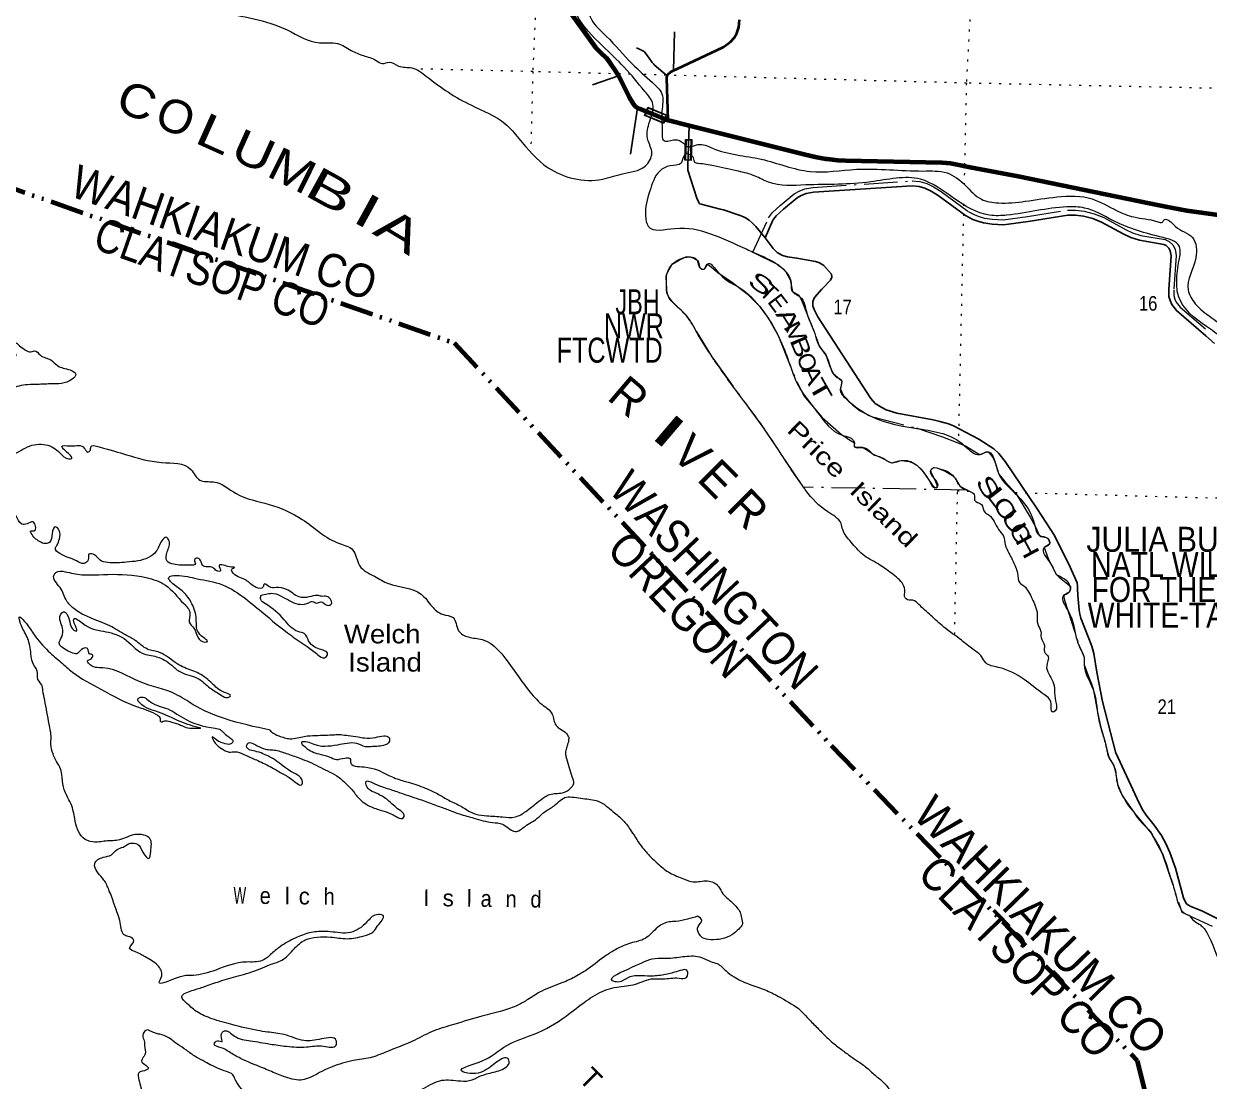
# Model space of a CAD drawing. Header units: feet. Extents: x -762378 to -505285, y -497909 to -353855.
# Drawn here: x -630046 to -615834, y -453481 to -440805 of the extents above; entities that cross this region are included whole.
import ezdxf
from ezdxf.enums import TextEntityAlignment as Align

# ---------------------------------------------------------------- set-up
doc = ezdxf.new("R2010")
doc.units = ezdxf.units.FT
doc.header["$LTSCALE"] = 80
for name, pattern in [('DASH_DOUBLE_DOT', [9.2, 5, -1.2, 0.3, -1.2, 0.3, -1.2]), ('DOT_DASHED', [7.7, 5, -1.2, 0.3, -1.2]), ('DOTTED', [1.5, 0.3, -1.2])]:
    doc.linetypes.add(name, pattern=pattern)
for name, color, linetype, lineweight in [('10', 7, 'DASH_DOUBLE_DOT', 70), ('23', 7, 'Continuous', 70), ('26', 7, 'Continuous', 40), ('29', 7, 'Continuous', 25), ('31', 7, 'Continuous', 13), ('39', 7, 'Continuous', 13), ('44', 7, 'DOT_DASHED', 13), ('59', 7, 'Continuous', 13), ('7', 7, 'DOTTED', 13)]:
    doc.layers.add(name, color=color, linetype=linetype, lineweight=lineweight)
for name, color, linetype in [('12', 7, 'Continuous'), ('41', 7, 'Continuous'), ('42', 7, 'Continuous')]:
    doc.layers.add(name, color=color, linetype=linetype)

msp = doc.modelspace()

# ---------------------------------------------------------------- linework, layer by layer
at = {"layer": '10'}
for points in [[(-633884.11, -441476.94), (-624886.26, -444631.54), (-620364.91, -449455.2)], [(-620364.91, -449455.2), (-616698.86, -453231.06), (-614718.69, -461049.05), (-616631.15, -471055.32), (-616332.84, -475145.36), (-606984.19, -486269.05), (-603363.01, -486919.89)]]:
    msp.add_lwpolyline(points, dxfattribs=at)
at = {"layer": '23'}
msp.add_line((-622321.05, -441962.27), (-622068.18, -442025.62), dxfattribs=at)
for points in [[(-624606.02, -437478.18), (-623532.5, -439800.21), (-623519.4, -439831.23), (-623513.38, -439858.37), (-623508.86, -439885.51), (-623509.32, -439911.47), (-623517.68, -439999.8), (-623598.19, -440384.11), (-623606.8, -440434.35), (-623607.55, -440466.77), (-623604.81, -440482.54), (-623601.52, -440498.43), (-623585.71, -440539.89), (-623553.39, -440590.5), (-623190.71, -441088.68), (-623151.72, -441130.96), (-623126.13, -441154.71), (-623063.59, -441216.12), (-623022.91, -441264.37), (-622947.08, -441376.58), (-622917.9, -441429.7)], [(-622917.9, -441429.7), (-622874.21, -441509.23), (-622786.39, -441684.51), (-622744.12, -441757.45), (-622726.95, -441781.47), (-622719.64, -441790.61), (-622712.07, -441797.4), (-622698.91, -441807.2), (-622687.71, -441812.9)], [(-622687.71, -441812.9), (-622673.4, -441820.19), (-622349.35, -441955.18), (-622321.05, -441962.27)], [(-622068.18, -442025.62), (-620678.12, -442373.87), (-620558.41, -442400.52), (-620431.83, -442423.13), (-620415.26, -442424.64)], [(-620415.26, -442424.64), (-620287.17, -442439.72), (-620195.65, -442446.48), (-619040.52, -442467.73), (-618937.02, -442475.91), (-618876.74, -442487.97), (-618701.94, -442524.16), (-618123.31, -442632.72), (-616553.08, -442955.42), (-616353.18, -442996.72), (-616103.17, -443043.3), (-615346.15, -443149.89)]]:
    msp.add_lwpolyline(points, dxfattribs=at)
at = {"layer": '26'}
for points in [[(-622256.61, -441365.77), (-622214.63, -441344.85), (-621661.07, -441085.23), (-621606.87, -441047.95), (-621569.77, -441017.79), (-621530.35, -440973.71), (-621495.58, -440920.35), (-621474.71, -440846.11), (-621465.56, -440760.18)], [(-622321.05, -441962.27), (-622338.23, -441458.43), (-622337.54, -441444.56), (-622334.14, -441433.33), (-622333.18, -441431.06)], [(-622333.18, -441431.06), (-622330.49, -441424.71), (-622326.84, -441418.45), (-622321.58, -441411.61), (-622313.46, -441403.49), (-622297.61, -441389.98), (-622286.8, -441382.61), (-622257.82, -441366.37), (-622256.61, -441365.77)]]:
    msp.add_lwpolyline(points, dxfattribs=at)
at = {"layer": '29'}
for p, q in [((-622256.61, -441365.77), (-622243.11, -440901.43)), ((-622917.9, -441429.7), (-623226.66, -441536.51)), ((-622687.71, -441812.9), (-622770.31, -442369.09))]:
    msp.add_line(p, q, dxfattribs=at)
for points in [[(-622700.46, -441095.08), (-622647.56, -441117.63), (-622617.02, -441134.08), (-622606.06, -441141.91), (-622595.55, -441156.1), (-622556.7, -441207.39), (-622512.1, -441268.89), (-622493.33, -441291.8), (-622486.81, -441298.33), (-622333.18, -441431.06)], [(-622068.18, -442025.62), (-622086.34, -442511.1), (-622086.34, -442528.91), (-622083.38, -442559.58), (-621978.27, -442896.28), (-621954.92, -442948.03), (-621943.44, -442962.65), (-621925.96, -442970.05)], [(-621156.94, -443373.24), (-621064.84, -443160.3), (-621026.54, -443106.92), (-620938.97, -443028.9), (-620774.8, -442893.39), (-620725.54, -442864.65), (-620665.34, -442841.38), (-620577.78, -442826.32), (-619395.69, -442749.67), (-619313.6, -442756.52), (-619242.46, -442777.05), (-619168.58, -442811.27), (-619083.75, -442864.65), (-618755.39, -443105.55), (-618667.83, -443152.09), (-618610.37, -443172.62), (-618541.96, -443193.15), (-618437.98, -443209.58), (-618301.17, -443215.05), (-618005.64, -443176.73), (-617529.52, -443100.08), (-617439.23, -443098.71), (-617343.46, -443111.03), (-617231.27, -443139.77), (-617124.55, -443182.2), (-616867.34, -443324.55), (-616774.3, -443368.36), (-616670.32, -443401.2), (-616380.27, -443450.48), (-616350.17, -443464.17), (-616320.07, -443494.28), (-616300.92, -443527.14), (-616292.71, -443587.36), (-616320.07, -443992.51), (-616317.34, -444073.28), (-616303.66, -444123.91), (-616284.5, -444171.83), (-616227.04, -444244.37), (-615873.78, -444545.25)], [(-621925.96, -442970.05), (-621695.57, -443026.87), (-621658.63, -443037.13), (-621457.51, -443103.52), (-621416.46, -443119.26), (-621393.2, -443131.57), (-621348.05, -443161.01), (-621313.85, -443190.43), (-621268.7, -443237.66), (-621156.94, -443373.24)], [(-621156.94, -443373.24), (-621063.5, -443501.1), (-621014.24, -443546.26), (-620948.57, -443583.22), (-620891.1, -443601.01), (-620778.92, -443616.08), (-620554.54, -443654.4), (-620505.28, -443669.45), (-620456.03, -443703.68), (-620363, -443807.7), (-620357.51, -443841.91), (-620373.94, -443878.88), (-620477.92, -443988.38), (-620565.49, -444086.94), (-620584.63, -444134.83), (-620587.37, -444173.16), (-620584.63, -444189.58), (-620570.95, -444230.65), (-620527.18, -444316.89), (-619892.35, -445296.94), (-619840.34, -445355.79), (-619761, -445406.44), (-619709, -445432.44), (-619580.41, -445472.14), (-619142.59, -445554.27), (-619063.22, -445574.79), (-618959.24, -445599.43), (-618899.04, -445626.81), (-618598.05, -445785.59), (-618417.62, -445900.6), (-618357.25, -445955.31), (-618280.8, -446053.9), (-617899.08, -446618.7)], [(-615873.78, -444545.25), (-615772.8, -444639.95)], [(-617899.08, -446618.7), (-617689.58, -446940.85), (-617500.78, -447317.26), (-617432.37, -447470.57), (-617418.68, -447506.16), (-617413.21, -447545.85), (-617413.21, -447573.23), (-617410.48, -447658.09), (-617394.06, -447833.29), (-617385.85, -447883.94), (-617372.17, -447931.84), (-617240.82, -448265.83), (-617216.21, -448353.44), (-617180.62, -448577.91), (-617114.95, -448928.32), (-616956.11, -449546.73)], [(-616956.01, -449545.49), (-616672.53, -450148.12), (-616631.57, -450231.17), (-616590.6, -450290.5), (-616495.72, -450411.3), (-616405.16, -450535.34), (-616353.4, -450631.34), (-616305.97, -450738.12), (-616236.97, -450924.73), (-616142.09, -451282.83), (-616120.53, -451332.44), (-616103.82, -451356.01), (-616082.25, -451371.12), (-616053.69, -451384.21), (-615922.15, -451438.15), (-615426.21, -451684.08), (-615283.89, -451766.05), (-615210.59, -451811.34), (-615158.83, -451826.46), (-614882.82, -451860.97), (-614805.21, -451877.14), (-614749.14, -451899.8), (-614697.39, -451937.54), (-614627.04, -452009.81)]]:
    msp.add_lwpolyline(points, dxfattribs=at)
at = {"layer": '31'}
for p, q in [((-622120.17, -442441.83), (-622111.66, -442191.98)), ((-622111.66, -442191.98), (-622036.71, -442194.53))]:
    msp.add_line(p, q, dxfattribs=at)
msp.add_lwpolyline([(-622036.71, -442194.53), (-622045.22, -442444.38), (-622120.17, -442441.83)], dxfattribs=at)
msp.add_lwpolyline([(-622044.97, -442202.25), (-622103.93, -442200.24), (-622111.9, -442434.1), (-622052.94, -442436.11)], close=True, dxfattribs=at)
at = {"layer": '39'}
msp.add_line((-627075.51, -449293.44), (-627092.52, -449272.6), dxfattribs=at)
for points in [[(-633858.69, -440555.49), (-633628.87, -440582.41), (-633531.22, -440462.14), (-633359.32, -440422.23), (-633110.79, -440448.66), (-632620.85, -440390.66), (-632476.6, -440331.94), (-632206.45, -440377.02), (-631760.96, -440327.96), (-631597.95, -440320.02), (-631376.01, -440363.88), (-631218.33, -440329.65), (-630889.14, -440346.05), (-630234.45, -440366.68), (-629931.79, -440322.04), (-629592.24, -440403.1), (-629347.36, -440415.35), (-629246.24, -440391.75), (-629098.56, -440431.72), (-628969.69, -440422.91), (-628744.26, -440410.52), (-628380.45, -440486.16), (-627703.75, -440662.29), (-626887.45, -440880.2), (-626499.61, -441034.93), (-626282.74, -441042.44), (-626122.12, -441124.99), (-625975.03, -441187.08), (-625821.8, -441245.3), (-625744.43, -441283.48), (-625665.56, -441265.36), (-625554.25, -441312.45), (-625392.03, -441334.68), (-625215.88, -441437.75), (-624680.33, -441783.36), (-624274.15, -442004.95), (-624110, -442182.17), (-623759.45, -442531.14), (-623453.38, -442661.65), (-623107.85, -442668.41), (-622866.97, -442604.09), (-622597.23, -442512.33), (-622516.7, -442355.4), (-622562.82, -442199.29), (-622551.64, -442004.38), (-622503.3, -441772.18), (-622599.69, -441616.8), (-622847.28, -441326.79), (-623107.83, -441070.66), (-623417.51, -440696.57), (-623467.23, -440524.27), (-623416.62, -440358.53), (-623343.36, -440020.32), (-623313.13, -439713.21), (-623351.01, -439549.25), (-623462.13, -439343.19), (-623571.09, -439131.15), (-623713.15, -438954.49), (-623742.42, -438845.09), (-623718.65, -438630.38), (-623681.48, -438212.77), (-623655.92, -438006.15), (-623680.8, -437882.77), (-623795.05, -437718.89), (-623868.51, -437608.37), (-623839.75, -437584.95), (-623797.3, -437575.96), (-623655.68, -437768.71), (-623605.95, -437864.55), (-623590.84, -437901.15), (-623522.76, -437910.93), (-623342.24, -437849.1), (-622936.02, -437764.83), (-622416.69, -437659.28), (-622414.68, -437659.33), (-622095.67, -437528.58), (-621928.15, -437375.26), (-621865.35, -437310.25), (-621763.48, -437279.43), (-621463.9, -437047.57), (-621099.46, -436795.22), (-620868.49, -436497.23), (-620610.46, -435936.31), (-620439.21, -435497.5), (-620279.86, -435367.18), (-619978.23, -435209.82), (-619582.32, -435135.35), (-619384.89, -435041.76), (-619261.36, -435006.66), (-619269.61, -435090.97), (-619455.64, -435208.99)], [(-619455.64, -435208.99), (-619557.66, -435266.77), (-619677.06, -435221.49), (-620018.84, -435301.36), (-620283.94, -435445.55), (-620403.79, -435569.29), (-620541.54, -435990.38), (-620785.14, -436537.58), (-620937.72, -436759.08), (-621604.21, -437261.34), (-621823.81, -437432.85), (-622151.34, -437657.96), (-622519.83, -437759.29), (-623096.41, -437901.62), (-623467.06, -438008.93), (-623556.72, -438054.95), (-623600.3, -438259.1), (-623650.31, -438630.1), (-623634.79, -438803.55), (-623509.7, -438937.52), (-623436.46, -439056.09), (-623412.64, -439219.69), (-623283.28, -439420.17), (-623195.36, -439667.9), (-623225.59, -439975.01), (-623280.35, -440374.06), (-623284.94, -440623.47), (-623240.13, -440753.39), (-623062.56, -440955.1), (-622751.76, -441286.96), (-622510.45, -441510.41), (-622397.4, -441644.07), (-622394.9, -441853.41), (-622393.3, -442096.94), (-622366.14, -442210.31), (-622307.84, -442209.78), (-622239.13, -442195.42), (-622135.74, -442238.29), (-622092.57, -442277.62), (-621965.34, -442254.69), (-621789.59, -442297.38), (-621204.17, -442428.94), (-620617.16, -442576.65), (-620063.74, -442550.44), (-619266.34, -442570.67), (-618977.53, -442594.09), (-618760.31, -442740.46), (-618565.77, -442908.39), (-618361.95, -442953.81), (-618039.84, -442933.81), (-617660.58, -442881.05), (-617237.15, -442905.87), (-616947.35, -443044.02), (-616738.37, -443121.77), (-616450.46, -443179.38), (-616396.34, -443184.78), (-616371.38, -443153.21), (-616317.36, -443162.63), (-616236.93, -443237.11), (-616035.4, -443369), (-615995.53, -443609.47), (-616088.14, -443995.49), (-616002.06, -444160.67), (-615811.43, -444324.47), (-615542.93, -444555.81), (-615419.63, -444861.63), (-615329.79, -445340.82), (-615125.69, -445603.57), (-614758.41, -445775.88), (-614557.21, -445919.83), (-614435.51, -446106.03), (-614345.83, -446287.4), (-614266.5, -446327.64), (-614186.05, -446325.66), (-614054.49, -446290.77), (-613761.34, -446302.23), (-613532.02, -446446.89), (-613402.73, -446498.46), (-613302.94, -446525.14), (-613263.78, -446564.37), (-613306.81, -446595.48), (-613391.49, -446605.4), (-613442.77, -446644.35), (-613377.39, -446680.21), (-613273.57, -446630.53), (-613113.66, -446511.84), (-612980.3, -446485.03), (-612731.05, -446332.39), (-612571.68, -446233.8), (-612496.67, -446209.55), (-612468.92, -446224.34)], [(-612468.92, -446224.34), (-612520.57, -446277.36), (-612687.98, -446375.74), (-612780.87, -446467.96), (-612803.72, -446572.02), (-612806.16, -446664.52), (-612841.1, -446693.82), (-612871.02, -446685.01), (-612897.49, -446621.96), (-612945.17, -446600.62), (-613009.71, -446609.05), (-613037.3, -446664.69), (-613032.71, -446719.14), (-613070.28, -446735.34), (-613153.82, -446754.15), (-613518.02, -446664.35), (-613661.3, -446549.36), (-613753.19, -446524.28), (-614238.74, -446527.42), (-614364.04, -446496.08), (-614485.17, -446402.04), (-614701.31, -446022.76), (-614945.65, -445843.05), (-615118.99, -445742.75), (-615392.87, -445522.33), (-615486.44, -445260.38), (-615546.23, -444936.9), (-615622.29, -444651.93), (-615866.63, -444434.61), (-616201.82, -444072.04), (-616224.79, -443892.33), (-616195.55, -443639.48), (-616191.37, -443476.48), (-616425.28, -443359.46), (-616997.5, -443158.86), (-617328.45, -443014.23), (-617540.49, -443000.05), (-618258.89, -443100.35), (-618467.73, -443100.35), (-618905, -442891.74), (-619297.21, -442669.53), (-619892.87, -442701.67), (-620671.68, -442738.26), (-621116.99, -442704.82), (-621277.88, -442632.33), (-621479.31, -442572.88), (-621775.09, -442509.04), (-621959.24, -442480.22), (-621999.14, -442469.15), (-622017.74, -442412.33), (-622047.07, -442381.4), (-622112.98, -442365.64), (-622130.6, -442385.71), (-622166.12, -442474.97), (-622297.63, -442507.86), (-622421.91, -442571.11), (-622540.77, -442809.57), (-622592.88, -443108.07), (-622560.02, -443233.67), (-622241.08, -443257.86), (-621824.63, -443318.73), (-621377.43, -443509.16), (-621296.96, -443545.79)], [(-621306.01, -443541.63), (-621038.06, -443672.72), (-620871.53, -443835.91), (-620847.44, -443912.99), (-620841.69, -443999.66), (-620737.31, -444080.79), (-620659.9, -444269.89), (-620562, -444519.89), (-620523.11, -444645.64), (-620428.2, -444780.85), (-620356.93, -444973.83), (-620296.47, -445043.78), (-620244.99, -445073.26), (-620257.96, -445183.6), (-620186.72, -445302.12), (-619876.85, -445517.25), (-619313.84, -445660.31), (-618770.39, -445859.23), (-618586.3, -445966.53), (-618485.03, -445936.9), (-618403.75, -446055.67), (-618355.46, -446205.81), (-618133.08, -446460.97), (-617925.45, -446818.38), (-617874.3, -446936.39), (-617770.76, -446973.23), (-617748.47, -447042.21), (-617811.96, -447086.88), (-617736.56, -447275.94), (-617667.7, -447408.48)], [(-633946.45, -443714.18), (-633470.76, -443725.57), (-633245.33, -443789.64), (-633169.54, -443811.69), (-633001.19, -443830.05), (-632819.48, -443874.9), (-632423.47, -443872.87), (-632195.29, -443908.85), (-632078.75, -443986.26), (-632155.25, -444066.82), (-632293.17, -444190.09), (-632317.98, -444292.09), (-632275.74, -444291.15), (-632165.32, -444219.5), (-632031.43, -444249.05), (-631927.94, -444287.9), (-631885.17, -444190.38), (-631781.04, -444205.1), (-631659.58, -444248.43), (-631590.56, -444298.47), (-631567.83, -444274.9), (-631596.52, -444219.84), (-631556.19, -444214.83), (-631373.21, -444287.89), (-631129.7, -444352.42), (-631072.63, -444398.14), (-631029.41, -444511.92), (-630979.37, -444672.16), (-630939.68, -444691.28), (-630950.55, -444570.27), (-630966.02, -444471.27), (-630936.68, -444425.73), (-630826.85, -444452.67), (-630627.05, -444497.98), (-630613.58, -444520.46), (-630616.92, -444570.68), (-630562.58, -444568.03), (-630493.76, -444549.66), (-630439.01, -444607.39), (-630443.87, -444639.46), (-630314.7, -444695.06), (-630166.45, -444789.37), (-630142.24, -444785.96), (-630208.67, -444713.85), (-630283.08, -444639.52), (-630264.1, -444605.79), (-630075.15, -444681.01), (-629945.92, -444734.6), (-629919.6, -444727.22), (-629846.55, -444777.36), (-629721.45, -444834.87), (-629640.85, -444903.32), (-629489.48, -444955.45), (-629422.52, -445007.46), (-629466.29, -445066.72), (-629725.03, -445122.53), (-629908.13, -445129.96), (-630024.84, -445135.05), (-630224.97, -445178.27), (-630796.94, -445222.11), (-631047.69, -445203.68), (-631260.49, -445194.26), (-631460.92, -445173.07), (-631550.31, -445209.04), (-631720.93, -445200.69), (-632261.86, -445134.64), (-632720.65, -445078.74), (-632809.82, -445030.19), (-632813.98, -444959.66), (-632761.85, -444888.54), (-632774.05, -444817.8), (-632832.04, -444806.27), (-632867.94, -444871.76), (-632918.48, -444959.02), (-633003.43, -444979), (-633150.36, -444910.88), (-633356.82, -444889.54), (-633479.23, -444882.41), (-633498.52, -444851.74), (-633534.4, -444764.3), (-633604.27, -444746.43), (-633716.9, -444673.14), (-633750.03, -444634.07), (-633726.29, -444572.29), (-633753.24, -444527.34), (-633793.57, -444532.35), (-633832.64, -444565.57), (-633878.47, -444550.32), (-633925.18, -444492.79), (-633964.42, -444420.42)], [(-621793.4, -444798.54), (-621957.43, -444540.83), (-622084.41, -444326.32), (-622221.5, -444190.03), (-622326.51, -444056.57), (-622339.28, -443931.49), (-622333.82, -443800.83), (-622270.43, -443683.71)], [(-622270.43, -443683.71), (-622117.61, -443605.09), (-621973.84, -443640.93), (-621930.25, -443740.64), (-621890.18, -443745.68), (-621850.42, -443686.32), (-621706.72, -443800.64), (-621460.01, -443971.9), (-621197.46, -444228.09), (-620989.41, -444569.41), (-620872.48, -444860.14), (-620759.41, -445144.72), (-620513.14, -445485.01), (-620236.37, -445735.51), (-620091.92, -445821.68), (-620087.33, -445876.13), (-619985, -445882.75), (-619846.74, -445974.8), (-619788.97, -445994.37), (-619701.71, -446038.84), (-619664.13, -446061.93), (-619526.91, -446041.27), (-619351.27, -446087.98), (-619261.27, -446180.81), (-619183.96, -446297.48), (-619123.5, -446367.43), (-619095.11, -446358.08), (-619130.51, -446252.55), (-619174.58, -446170.94), (-619157.56, -446135.15), (-619079.17, -446135.13), (-618894.87, -446234.38), (-618811.69, -446357.23), (-618716.03, -446403.99)], [(-620698.53, -446360), (-620886.77, -446085.25), (-621211.56, -445598.09), (-621487.21, -445228.88), (-621793.4, -444798.54)], [(-627203.28, -447657.58), (-627051.89, -447633.25), (-626930.54, -447680.59), (-626731.76, -447764.11), (-626628.73, -447744.59), (-626588.14, -447729.53), (-626532.38, -447749.05), (-626483.74, -447734.19), (-626398.44, -447776.6), (-626355.73, -447757.56), (-626370.36, -447702.85), (-626411.69, -447669.61), (-626477.97, -447667.93), (-626525.91, -447656.65), (-626626.93, -447676.22), (-626745.48, -447675.23), (-626895.85, -447584.88), (-627021.91, -447563.58), (-627106.01, -447551.38), (-627165.52, -447521.7), (-627176.46, -447555.63), (-627261.04, -447561.53), (-627379.37, -447476.03), (-627533.91, -447391.62), (-627550.71, -447342.9), (-627517.99, -447321.59), (-627578.14, -447316.04), (-627651.93, -447294.05), (-627704.26, -447296.74), (-627685.87, -447361.6), (-627734.13, -447362.39), (-627775.35, -447325.12), (-627903.26, -447297.73), (-627918.27, -447257.11), (-627963.3, -447211.69), (-627997.98, -447230.94), (-627987.09, -447275.48), (-628061.99, -447295.72), (-628248.58, -447282.94), (-628328.02, -447246.71), (-628327.1, -447136.06), (-628305.36, -446997.77), (-628336.54, -446960.75), (-628389.88, -447001.66), (-628457.55, -447128.73), (-628549.96, -447202.85), (-628812.72, -447258.56), (-629039.95, -447262.86), (-629131.66, -447234.37), (-629196.34, -447172.37), (-629264.48, -447164.6), (-629272.15, -447226.79), (-629323.64, -447273.77), (-629415.24, -447241.27), (-629613.97, -447155.73), (-629666.5, -447090.01), (-629649.63, -447060.25), (-629619.33, -446978.52), (-629620.69, -446877.87), (-629667.78, -446834.42), (-629706.17, -446917.96), (-629734.94, -447017.84), (-629783.67, -447036.73), (-629857.35, -447010.71), (-629957.18, -446909.58), (-629964.63, -446887.26), (-629920.34, -446884.35), (-629904.79, -446828.4), (-629937.61, -446777.27), (-630006.54, -446799.66), (-630068.91, -446802.11), (-630140.51, -446697.66), (-630232.47, -446602.77), (-630305.82, -446488.22), (-630315.64, -446403.45), (-630360.77, -446362.06), (-630425.73, -446310.11), (-630473.13, -446278.72), (-630474.57, -446333.02), (-630466.65, -446413.71), (-630506.98, -446418.72), (-630550.68, -446323.04), (-630494.83, -446111.15), (-630394.7, -445972.83), (-630217.79, -445971.29), (-630002.28, -445878.15), (-629780.48, -445851.58), (-629610.25, -445950.48), (-629505.6, -446021.55), (-629469.23, -446014.42), (-629496.13, -445967.46)], [(-629496.13, -445967.46), (-629559.02, -445913.54), (-629590.15, -445874.52), (-629487.39, -445865.05), (-629321.27, -445891.4), (-629278.3, -445938.77), (-629247.59, -445917.42), (-629242.45, -445875.29), (-629141.97, -445875.83), (-628814.85, -445970.65), (-628393.23, -446063.85), (-628041.74, -446149.24), (-627934.56, -446276.72), (-627770.29, -446296.98), (-627500.63, -446436.63), (-627104.11, -446567.43), (-626706.87, -446746.54), (-626260.27, -447035.56), (-626103.45, -447109.97), (-626020.02, -447299.22), (-625842.54, -447428.49), (-625673.99, -447515.27), (-625283.4, -447641.89), (-625152.6, -447788.08), (-625024.49, -447883.89), (-624898.9, -447923.3), (-624832.7, -448079.92), (-624716.11, -448155.32), (-624550.09, -448185.69), (-624202.86, -448508.42), (-623995.28, -448791.38), (-623834.99, -448962.46), (-623711.48, -449080.29), (-623664.83, -449216.3), (-623541.46, -449310.4), (-623506.01, -449369.84)], [(-618716.03, -446403.99), (-618708.52, -446408.14), (-618651.29, -446447.82), (-618647.07, -446516.35), (-618565.99, -446566.7), (-618522.35, -446664.39), (-618472.93, -446695.83), (-618414.64, -446771.76), (-618358.89, -446867.76), (-618300.7, -446947.71), (-618281.22, -447046.81), (-618235.72, -447150.59), (-618195.56, -447228.07), (-618157.68, -447315.56), (-618133.53, -447390.63), (-618106.43, -447506.01), (-618055.17, -447543.54), (-618000.79, -447615.34), (-617920.73, -447780.37), (-617895.38, -447885.65), (-617890.43, -448002.49), (-617852.54, -448089.98), (-617850.44, -448162.47), (-617810.7, -448256.05), (-617808.7, -448332.56), (-617766, -448389.99), (-617782.99, -448500.23), (-617709.54, -448687.23), (-617677.49, -448919.45), (-617682.75, -449042.07), (-617711.24, -449055.43), (-617730.73, -448956.33), (-617828.02, -448835.14), (-618052.64, -448664.44), (-618366.38, -448519.64), (-618513.63, -448463.59), (-618563.94, -448389.87), (-618664.19, -448304.82), (-618805.99, -448194.58), (-619014.86, -448036.34), (-619171.98, -447897.54), (-619315.21, -447765.12), (-619388.25, -447714.97), (-619432.44, -447713.85), (-619487.56, -447670.19), (-619481.95, -447609.97), (-619503.93, -447528.92), (-619643.03, -447392.58), (-619804.86, -447279.81), (-619988.78, -447166.48), (-620127.56, -447018.08), (-620228.13, -446868.63), (-620248.26, -446793.67), (-620407.44, -446656.82), (-620669.95, -446398.63), (-620698.53, -446360)], [(-627092.52, -449272.6), (-627638.25, -449133.61), (-628013.72, -448967.13), (-628225.45, -448841.02), (-628651.67, -448693.38), (-629099.45, -448525.06), (-629263.03, -448478.65), (-629280.15, -448442), (-629233.16, -448413), (-629221.95, -448369.02), (-629257.83, -448358.05), (-629280.29, -448295.1), (-629334.52, -448293.72), (-629398.33, -448350.46), (-629532, -448312.86), (-629622.21, -448228.07), (-629590.06, -448152.42), (-629581.33, -448050.01), (-629605.25, -447890.43), (-629568.08, -447853.14), (-629524.8, -447888.45), (-629487.55, -448000.07), (-629445.28, -448073.59), (-629411.34, -448082.5), (-629416.36, -448044.13), (-629446.58, -447970.93), (-629445.79, -447940.76), (-629346.53, -447987.55), (-629091.88, -448086.58), (-628840.98, -448175.44), (-628624.5, -448349.97), (-628452.77, -448392.56), (-628272.54, -448493.72), (-628168.16, -448574.84), (-627965.1, -448648.41), (-627811.46, -448767.01), (-627675.1, -448854.98), (-627601.42, -448881), (-627566.74, -448861.76), (-627637.99, -448819.7), (-627785.92, -448713.33), (-627947.54, -448592.51), (-628029.04, -448558.25), (-628205.78, -448477.3), (-628417.24, -448341.14), (-628562.91, -448301.22), (-628708.89, -448196.9), (-628827.7, -448129.5), (-629015.8, -448022.1), (-629444.5, -447816.03), (-629532.39, -447719.23), (-629610.7, -447564.31), (-629683.04, -447411.55), (-629660.2, -447383.96), (-629549.35, -447372.69), (-629451.47, -447395.29), (-629039.71, -447405.74), (-628576.42, -447443.65), (-628347.67, -447533.97), (-628128.4, -447754.84), (-628053.04, -447869.44), (-628061.99, -447979.89), (-628005.55, -448049.74), (-627960.16, -448157.54), (-627873.27, -448216.09), (-627849.06, -448212.68), (-627917.5, -448140.51), (-627976.26, -448006.21), (-627979.89, -447915.57), (-628041.45, -447734.92), (-628148.46, -447601.4), (-628274.51, -447503.63), (-628309.44, -447456.46), (-628117.67, -447425.1), (-627999.75, -447450.23), (-627702.02, -447516.14), (-627416.77, -447674.3), (-627192.42, -447855.05), (-626838.16, -448139.72), (-626648.69, -448271.3), (-626518.62, -448369.18), (-626441.19, -448405.35), (-626403.92, -448364.04), (-626520.62, -448292.66), (-626630.76, -448201.33), (-626682.76, -448115.49), (-626756.49, -448091.49), (-626923.55, -447948.4), (-627149.64, -447757.54), (-627204.55, -447705.84), (-627203.28, -447657.58)], [(-617667.7, -447408.48), (-617508.36, -447539.3), (-617510.32, -447613.7), (-617584.12, -447668.17), (-617526.37, -447840.68), (-617428.37, -448163.12), (-617373.95, -448309.38), (-617337.7, -448382.74), (-617334.33, -448483.44), (-617225.76, -448786.03), (-617165.86, -449105.48), (-617122.44, -449287.69), (-617078.17, -449437.72), (-617056, -449541.02)], [(-629742.55, -449199.42), (-629795.05, -448911.88), (-629816.18, -448798.66), (-629834.3, -448723.74), (-629882.38, -448642.03), (-629879.1, -448593.82), (-629932.31, -448477.77), (-629967.43, -448285.71), (-630025.28, -448117.23), (-630097.25, -447950.4), (-630100.42, -447918.12), (-630037.42, -447968.01), (-629917.19, -448134.06), (-629751.41, -448325.4), (-629600.15, -448458.03), (-629462.58, -448576.21), (-629122.27, -448780.04), (-628681.73, -448994.45), (-628441.14, -449093.12), (-628410.01, -449132.14), (-628407.01, -449170.45), (-628360.54, -449161.57), (-628296.38, -449167.22), (-628188.76, -449202.15), (-628097.27, -449238.68), (-627929, -449247.37)], [(-627923.82, -449249.02), (-628169.84, -449170.43), (-628432.1, -449055.12), (-628656.3, -448944.79), (-628677.28, -448902), (-628646.51, -448878.64), (-628525.37, -448934.03), (-628320.56, -449017.7), (-628100.86, -449146.02), (-627699.83, -449259.28)], [(-628960.5, -451359.49), (-629024.56, -451186.82), (-629084.49, -451068.44), (-629163.32, -450975.49), (-629195.76, -450872.09), (-629093.02, -450795.35), (-628995.96, -450766.56), (-628925.7, -450702.76), (-628854.62, -450673.09), (-628766.99, -450627.93), (-628681.31, -450638.87), (-628616.61, -450735.35), (-628545.22, -450811.99), (-628524.31, -450728.46), (-628532.87, -450571.71), (-628709.33, -450523.58), (-628897.67, -450587.38), (-629062.29, -450601.83), (-629218.77, -450612.55), (-629335.11, -450562.46), (-629435.2, -450332.39), (-629477.27, -450160.46), (-629512.89, -450091.05), (-629570.06, -449950.7), (-629591.04, -449805.57), (-629613.89, -449714.53), (-629666.81, -449624.47), (-629694.5, -449557.33), (-629720.45, -449440.11), (-629717.74, -449361.97), (-629725.02, -449283.5), (-629742.55, -449199.42)], [(-627699.83, -449259.28), (-627671.5, -449281.18), (-627650.21, -449301.96), (-627599.69, -449345.8), (-627556.69, -449375.35), (-627537.74, -449406.08), (-627564.84, -449437.25), (-627652.59, -449428.25), (-627709.87, -449406.24), (-627788.09, -449353.43), (-627750.61, -449426.92), (-627676.81, -449491.61), (-627584.24, -449534.88), (-627512.07, -449531.32), (-627414.95, -449558.69), (-627308.6, -449608.45), (-627239.54, -449636.88), (-627070.33, -449720.86), (-626938.83, -449795.54), (-626835.04, -449861.26), (-626708.98, -449919.7), (-626703.94, -449889.79), (-626767.12, -449807.4), (-626857.48, -449758.19), (-626959, -449684.53), (-627039.01, -449625.65), (-627158.93, -449563.4), (-627249.85, -449530.21), (-627373.7, -449465.82), (-627368.8, -449439.91), (-627194.27, -449485.97), (-627041.04, -449511.25), (-626900.29, -449550.14), (-626738.18, -449607.8), (-626511.42, -449705.79), (-626405.28, -449761.55), (-626293.21, -449819.52), (-626184.4, -449913.49), (-626120.52, -449975.84), (-626041.89, -450074.8), (-625877.87, -450192.71), (-625741.4, -450239.47), (-625616.99, -450287.84), (-625492.02, -450320.17), (-625486.98, -450290.25), (-625544.86, -450228.11), (-625614.88, -450169.56), (-625723.84, -450079.6), (-625829.98, -450023.84), (-625937.14, -449939.96), (-625943.4, -449889.6), (-625836.22, -449915.31), (-625646.47, -449983.95), (-625498.14, -450035.13), (-625246.9, -450119.91), (-625076.93, -450181.85), (-624944.53, -450230.49), (-624822.05, -450276.78), (-624649.66, -450326.78), (-624427.3, -450378.47), (-624307.91, -450398.58), (-624239.41, -450443.04), (-624154.91, -450488.04), (-624036.67, -450425.87), (-623889.19, -450328.59), (-623798.38, -450249.44), (-623687.86, -450178.99), (-623540.11, -450073.69), (-623446.15, -450076.89), (-623342.62, -450092.45), (-623161.54, -450122.68), (-622979.8, -450249.22), (-622861.34, -450353.54), (-622763.7, -450481.23), (-622626.59, -450682.47), (-622512.89, -450808.69), (-622433.43, -450883.61), (-622300.76, -450982.4), (-622135.14, -451054.23), (-622020.31, -451090.23), (-621849.76, -451077.98), (-621716.06, -451146.72), (-621665.07, -451234.71), (-621616.63, -451280.49), (-621496.65, -451398.9), (-621458.55, -451454.36), (-621440.85, -451521.15), (-621431.5, -451597.69), (-621473.57, -451656.44), (-621555.96, -451723.84), (-621675.79, -451773.92), (-621810.21, -451783.38), (-621909.46, -451759.95), (-621951.77, -451710.37), (-621962.78, -451623.74), (-621916.29, -451553.11), (-621968.6, -451503.19)], [(-627075.51, -449293.44), (-626989.08, -449340.51), (-626919.81, -449362.93), (-626856.19, -449375.12), (-626765.75, -449364.16), (-626683.09, -449346.91), (-626544.6, -449335.58), (-626322.15, -449327.1), (-626246.05, -449325.68), (-626156.37, -449336.76), (-626036.78, -449350.86), (-625961.23, -449365.46), (-625830.94, -449359.87), (-625730.23, -449341.23), (-625666.88, -449361.44), (-625662.35, -449403.72), (-625734.26, -449457.44), (-625814.64, -449466.73), (-625884.82, -449470.36), (-625950.85, -449470.12), (-626053.62, -449432.52), (-626169.63, -449430.58), (-626286.41, -449450.68), (-626437.11, -449467.61), (-626508.93, -449461.16), (-626566.35, -449443.16), (-626645.48, -449416.39), (-626717.58, -449417.95), (-626673.48, -449473.61), (-626510.27, -449557.39), (-626385.38, -449591.73), (-626296.39, -449622.84), (-626197.74, -449606.14), (-626128.27, -449622.55), (-626129.31, -449652.6), (-625963.27, -449712.41), (-625686.32, -449806.08), (-625526.49, -449871.69), (-625409.52, -449903.76), (-625209.91, -449976.74), (-625074.06, -450041.54), (-624950.42, -450111.94), (-624802.86, -450185.16), (-624628, -450279.37), (-624494.55, -450297.96), (-624304.92, -450312.43), (-624154.79, -450311.53), (-624026.41, -450245.69), (-623896.79, -450143.79), (-623798.19, -450070.93), (-623741.17, -450042.78), (-623588.34, -450021.9), (-623490.44, -449969.07), (-623452.51, -449914.2), (-623469.65, -449831.38), (-623504.02, -449725.9), (-623534.24, -449616.56), (-623546.57, -449568), (-623538.14, -449498.08), (-623522.26, -449444.46), (-623506.01, -449369.84)], [(-617056, -449541.05), (-617042.88, -449592.78), (-616982.18, -449689.12), (-616955.32, -449780.3), (-616944.53, -449872.93), (-616917.88, -449970.12), (-616867.39, -450072.13), (-616818.19, -450154.04), (-616742.62, -450249.11)], [(-616742.62, -450249.11), (-616691.9, -450325.47), (-616624.02, -450401.18), (-616540.48, -450492.56), (-616493.49, -450568.27), (-616449.1, -450641.37), (-616402.11, -450740.58), (-616365.56, -450831.95), (-616331.62, -450936.38), (-616292.46, -451059.09), (-616261.13, -451153.08), (-616235.02, -451249.67), (-616206.31, -451348.88), (-616174.98, -451419.37), (-616130.59, -451466.37), (-616073.02, -451490.41)], [(-621968.6, -451503.19), (-622089.86, -451537.17), (-622228.91, -451564.54), (-622307.15, -451569.9), (-622443.45, -451633.46), (-622596.25, -451768.66), (-622772.32, -451824.85), (-622947.09, -451901.14), (-623059.54, -451969.53), (-623279.35, -452132.54), (-623414.34, -452216.21), (-623595.46, -452302.31), (-623834.96, -452398.46), (-624002.64, -452501.07), (-624123.09, -452569.18), (-624305.5, -452635.19), (-624553.89, -452698.94), (-624891.62, -452799.77), (-625128.43, -452875.96), (-625358.43, -452986.48), (-625709.75, -453132.98), (-625894.17, -453198.92), (-626095.47, -453232.18), (-626350.27, -453307.75), (-626427.41, -453339.23), (-626724, -453465.53), (-626930.65, -453422.39), (-627011.63, -453391.55), (-627183.26, -453319.52), (-627447.51, -453206.22), (-627584.87, -453127.33), (-627679.22, -453077.99), (-627763.79, -453034.99), (-627722.42, -452996.28), (-627668.65, -453004.13), (-627680.21, -452933.53), (-627640.21, -452876.72), (-627520.29, -452938.97), (-627328.12, -452995.66), (-627093.28, -453033.74), (-626896.07, -453060.51), (-626658.18, -453068.61), (-626451.73, -453059.59), (-626301.17, -453046.66), (-626299.23, -452990.56), (-626474.72, -452972.55), (-626687.53, -452991.39), (-626925.25, -452921.11), (-627124.32, -452890.27), (-627239.78, -452872.3), (-627551.54, -452801.51), (-627789.27, -452731.24), (-627966.54, -452648.98), (-628089.14, -452548.53), (-628150.33, -452466.21), (-628031.74, -452394.03), (-627877.94, -452345.11), (-627699.66, -452282.97), (-627477.26, -452218.33), (-627212.05, -452131.08), (-627100.36, -452084.73), (-626952.35, -452029.6), (-626801.41, -451890.31), (-626671.71, -451786.41), (-626530.46, -451753.11), (-626368.33, -451752.61), (-626168.84, -451771.43), (-625965.48, -451736.23), (-625855.72, -451687.82), (-625803.31, -451619.39), (-625738.96, -451495.22), (-625816.64, -451484.55), (-625931.72, -451570.9), (-626130.22, -451696.53), (-626372.1, -451688.29), (-626470.05, -451684.96), (-626640.94, -451707.22), (-626811.37, -451773.63), (-626989.18, -451879.91), (-627100.53, -451974.41), (-627186.65, -452033.66), (-627377.39, -452051.24), (-627744.97, -452147.04), (-628011.42, -452212.19), (-628135.78, -452219.99), (-628422.35, -452288.47), (-628391.86, -452217.29), (-628443.45, -452089.17), (-628590.11, -451989.9), (-628715.97, -451925.44), (-628776.68, -451887.27), (-628725.51, -451796.74), (-628775.88, -451748.89), (-628835.3, -451730.83), (-628890.05, -451578.52), (-628918.63, -451479.26), (-628960.5, -451359.49)], [(-616073.02, -451490.41), (-616033.82, -451542.71), (-615953.67, -451597.59), (-615907.01, -451637.29), (-615829.29, -451762.29), (-615779.35, -451880.33), (-615729.62, -452004.38), (-615688.36, -452084.01), (-615654.2, -452195.49), (-615619.42, -452288.95), (-615590.21, -452370.17), (-615561.76, -452415.27), (-615505.04, -452453.31), (-615467.41, -452464.62), (-615407.03, -452512.81), (-615396.87, -452623.47), (-615366.06, -452658.62), (-615288.45, -452671.29), (-615251.81, -452768.82), (-615143.46, -452818.64), (-614984.44, -452850.13), (-614881.67, -452887.73), (-614822.4, -452909.8), (-614717.02, -452987.61), (-614617.75, -452952.87), (-614598.91, -452871.28), (-614587.01, -452759.35), (-614649, -452584.74), (-614727.2, -452473.76), (-614798.39, -452391.11), (-614870.8, -452286.34), (-614849.26, -452184.78), (-614872.68, -452109.77), (-614946.23, -452095.23), (-615002.95, -452057.19), (-615039.52, -451957.66), (-614972.58, -451931.86), (-614870.63, -451935.33), (-614812.12, -451979.44), (-614755.48, -452077.65), (-614709.75, -452201.56), (-614652.09, -452327.89), (-614592.78, -452464.3), (-614569.58, -452545.32), (-614513.43, -452657.55), (-614493.34, -452770.56), (-614503.51, -452890.57), (-614497.06, -452993.09), (-614387.83, -453075.03), (-614304.3, -453148.08), (-614163.5, -453243.14), (-613855.18, -453297.76), (-613848.2, -453298.24)], [(-627074.87, -454348.2), (-627090.51, -454337.64), (-627192.3, -454271.99), (-627320.26, -454325.8), (-627464.05, -454316.9), (-627520.34, -454208.67), (-627427.53, -454129.59), (-627287.96, -453971.87), (-627049.08, -453893.75), (-626808.36, -453877.87), (-626474.51, -453831.06), (-626059.23, -453744.91), (-625708.75, -453680.61), (-625280.99, -453580.84), (-625059.13, -453474.06), (-624842.96, -453473.39), (-624704.81, -453472.07), (-624576.93, -453420.26), (-624415.13, -453371.61), (-624254.63, -453302.86), (-624227.18, -453261.67), (-624251.15, -453202.68), (-624313.54, -453212.6), (-624469.43, -453321.62), (-624695.83, -453386.13), (-624796.87, -453356.61), (-624542.4, -453232.89), (-624323.43, -453093.91), (-624016.15, -452947.92), (-623929.01, -452916.78), (-623545.19, -452699.17), (-623302.7, -452516.87), (-623082.21, -452391.99), (-622848.24, -452339.78), (-622741.66, -452325.35), (-622523.05, -452254.56), (-622384.91, -452253.25), (-622188.45, -452243.89), (-622100.07, -452234.86), (-622095.15, -452150.78), (-622177.32, -452154), (-622332.92, -452196.85), (-622497.81, -452219.32), (-622639.81, -452216.49), (-622796.64, -452237.23), (-622918.6, -452291.25), (-622988.08, -452274.84), (-622754.35, -452114.31), (-622478.51, -452009.36), (-622316.24, -452004.85), (-622119.37, -451983.47), (-621919.67, -451996.29), (-621811.32, -452046.11), (-621734.13, -452070.8), (-621627.1, -452158.69), (-621531.51, -452230.14), (-621356.31, -452314.33), (-621158.63, -452385.25), (-620997.21, -452462.95), (-620758.06, -452607.49)], [(-620758.06, -452607.49), (-620696.25, -452671.78), (-620615.14, -452756.78), (-620504.95, -452868.84), (-620404.34, -452968.55), (-620285.67, -453066.86), (-620172.57, -453152.95), (-620065.13, -453228.82), (-619953.76, -453306.82), (-619839.22, -453409.01), (-619753.56, -453478.12), (-619665.15, -453583.42), (-619597.9, -453663.94), (-619497.57, -453771.66), (-619361.27, -453938.77), (-619299.87, -454015.08), (-619245.36, -454059.06), (-619107.39, -454178.09), (-618951.45, -454355.9), (-618869.67, -454479.03), (-618784.3, -454614.32), (-618709.33, -454703.12), (-618681.29, -454760.24), (-618645.26, -454817.63), (-618605.22, -454875.16), (-618565.07, -454986.85), (-618526.62, -455032.28), (-618482.17, -455077.93), (-618412.1, -455192.64), (-618356.7, -455268.74), (-618312, -455364.54), (-618279.7, -455471.95), (-618256.67, -455673.31), (-618213.63, -455817.19), (-618144.19, -455949.94), (-618087.16, -456094.29), (-617965.34, -456274.95), (-617936, -456352.18), (-617883.61, -456572.6), (-617847.47, -456742.32), (-617800.24, -456938.49), (-617778.43, -457059.59), (-617755.73, -457212.8), (-617722.02, -457452.64), (-617695.25, -457603.99), (-617693.83, -457678.26), (-617665.11, -457773.51), (-617621.24, -457893.35), (-617573.86, -458027.35), (-617582.88, -458229.63), (-617570.24, -458384.51), (-617579.62, -458596.81), (-617589.28, -458875.3), (-617596.41, -458965.32), (-617589.62, -459057.82), (-617615.9, -459123.12), (-617642.76, -459262.61), (-617659.9, -459410.46), (-617691.19, -459620.01), (-617736.46, -459770.91), (-617802.25, -459879), (-617869.44, -460027.15), (-617892.65, -460176.8), (-618001.83, -460381.69), (-618008.53, -460632.19), (-618031.54, -460834), (-618024.57, -461036.83), (-618041.7, -461357.18), (-618087.56, -461640.45), (-618173.69, -461757.87), (-618205.23, -461859.09), (-618328.77, -462131.69), (-618403.21, -462315.7), (-618410.84, -462477.92), (-618397.09, -462600.74), (-618372.03, -462916.51), (-618391.55, -463190.65), (-618398.71, -463397.01), (-618426.27, -463556.54), (-618440.98, -463864.94), (-618461.51, -464052.79), (-618505.87, -464177.65), (-618605.3, -464274.56), (-618717.2, -464326.91), (-618868.57, -464305.71), (-619047.25, -464321.7), (-619174.39, -464409.64), (-619262.34, -464406.64), (-619359.7, -464270.94), (-619409.78, -464156.91), (-619490.33, -464055.88), (-619672.84, -463951.39), (-619845.9, -463863.26), (-620024.34, -463756.89), (-620256.19, -463632.66), (-620426.63, -463526.57), (-620644.07, -463390.79)], [(-628443.98, -452911.55), (-628414.14, -452916.57), (-628284.08, -452975.16), (-628200.21, -453038.19), (-628096.55, -453107.91), (-627979.32, -453190.13), (-627873.18, -453245.89), (-627788.76, -453292.89), (-627723.76, -453323.19), (-627615.14, -453365), (-627540.35, -453401.64), (-627506.6, -453466.98), (-627439.97, -453565.53), (-627327.85, -453679.66), (-627288.72, -453763.23), (-627390.08, -453858.07), (-627533.7, -453959.49), (-627695.24, -454058.3), (-627748, -454136.74), (-627897.06, -454221.93), (-628027.02, -454275.67), (-628228.76, -454437.3), (-628358.65, -454489.04), (-628521.6, -454455.41), (-628604.43, -454362.33), (-628624.24, -454241.31), (-628553.33, -454101.3), (-628558.74, -453968.73), (-628583.67, -453879.63), (-628595.55, -453760.88), (-628612.35, -453668.04), (-628642.5, -453556.69), (-628665.22, -453461.64), (-628666.3, -453377.36), (-628625.69, -453360.69), (-628552.27, -453321.07), (-628579.21, -453290.06), (-628635.37, -453236), (-628622.34, -453206.35), (-628590.4, -453151.28), (-628597.13, -453056.77), (-628601.04, -452996.47), (-628618.74, -452929.67), (-628562.47, -452865.39), (-628538.76, -452874.22), (-628443.98, -452911.55)]]:
    msp.add_spline(points, degree=3, dxfattribs=at)
at = {"layer": '44'}
for points in [[(-621306.01, -443541.63), (-621117.35, -443130.56), (-621071.42, -443066.54), (-620978.04, -442983.35), (-620809.24, -442844.02), (-620751.64, -442810.41), (-620681.4, -442783.26), (-620584.83, -442766.65), (-619395.13, -442689.51), (-619302.68, -442697.22), (-619221.41, -442720.68), (-619139.88, -442758.44), (-619049.98, -442815.01), (-618723.4, -443054.61), (-618643.53, -443097.06), (-618591.64, -443115.6), (-618528.59, -443134.52), (-618432.08, -443149.77), (-618303.85, -443154.89), (-618014.27, -443117.35), (-617534.77, -443040.15), (-617435.84, -443038.65), (-617332.14, -443051.99), (-617212.67, -443082.6), (-617098.84, -443127.86), (-616840, -443271.1), (-616752.39, -443312.36), (-616656.19, -443342.74), (-616362.53, -443392.63), (-616315.43, -443414.06), (-616272.14, -443457.36), (-616243.08, -443507.23), (-616232.43, -443585.31), (-616260, -443993.52), (-616257.61, -444064.32), (-616246.65, -444104.88), (-616232.04, -444141.43), (-616183.66, -444202.51), (-615834.88, -444499.57)], [(-621306.01, -443541.63), (-620998.94, -443695.25), (-620915.33, -443772.12), (-620856.43, -443873.4), (-620831.93, -444015.58), (-620753.51, -444060.65), (-620722.14, -444117.01), (-620550.91, -444552.88), (-620512.24, -444668.01), (-620425.91, -444785.23), (-620385.98, -444902.93), (-620341.13, -444996.88), (-620239.89, -445083.79), (-620256.53, -445187.14), (-620221.44, -445258.19), (-620112.75, -445372.63), (-620018.36, -445446.28), (-619883.91, -445514.77), (-619347.26, -445649.81), (-619033.69, -445758.53), (-618754.63, -445865.99), (-618600.59, -445959.5), (-618570.63, -445967.75), (-618501.27, -445931.92), (-618470.78, -445949.28), (-618426.56, -446008.98), (-618399.98, -446064.51), (-618357.56, -446202.32), (-618285.78, -446292.42), (-618147.94, -446439.36), (-617980.29, -446719.18), (-617917.27, -446834.62), (-617874.49, -446936.04), (-617853.4, -446952.35), (-617787.02, -446963.53), (-617771.35, -446972.67), (-617753.82, -447002.36), (-617748.47, -447042.21), (-617812.28, -447081.47), (-617766.01, -447213.05), (-617672.31, -447399.61), (-617631.79, -447437.96), (-617508.99, -447538.78), (-617499.36, -447554.76), (-617499.17, -447576.99), (-617512.03, -447616.7), (-617580.51, -447653.51), (-617568.99, -447715.26), (-617401.08, -448239.79), (-617344.19, -448367.64), (-617333.66, -448402.92), (-617333.06, -448488.13), (-617276.06, -448638.7), (-617244.93, -448718.16), (-617227.61, -448777.61), (-617175.85, -449058.42), (-617138.5, -449223.55), (-617083.77, -449414.53), (-617056, -449541.02)], [(-617056, -449541.02), (-617035.45, -449605.91), (-616977.51, -449699.08), (-616956.81, -449771.54), (-616934.05, -449920.61), (-616875.07, -450064.5), (-616732.27, -450267.4), (-616530.48, -450508.6), (-616501.5, -450558.29), (-616400.09, -450748.77), (-616162.07, -451452.69), (-615212.13, -451893.68), (-614797.18, -451936.12), (-614739.23, -451981.67), (-613849.31, -453294.3)]]:
    msp.add_lwpolyline(points, dxfattribs=at)
msp.add_lwpolyline([(-618732.84, -446395.39), (-620698.53, -446360), (-621173.93, -445652.85), (-621771.98, -444828.64), (-622060.88, -444363.27), (-622102.61, -444302.43), (-622272.53, -444136.49), (-622318.64, -444073.15), (-622331.74, -444042.1), (-622338.83, -443999.35), (-622340.01, -443917.27), (-622344.4, -443838.36), (-622338.85, -443812.08), (-622327.02, -443788.26), (-622271.62, -443685.91), (-622195.59, -443645.21), (-622108.67, -443601.26), (-622083.41, -443597.28), (-622062.29, -443599.69), (-622026.82, -443611.74), (-621968.31, -443645.1), (-621956.4, -443663.52), (-621944.53, -443716.22), (-621937.45, -443732.64), (-621937.45, -443732.64), (-621922.49, -443744.72), (-621898.49, -443747.18), (-621887.07, -443743.87), (-621857.58, -443685.28), (-621825.62, -443705.04), (-621723.92, -443787.98), (-621548.96, -443908.51), (-621374.09, -444041.76), (-621230.5, -444187.97), (-621116.42, -444337.33), (-621001.08, -444541.79), (-620779.82, -445093.83), (-620694.3, -445266.34), (-620475.43, -445524.57), (-620243.02, -445729.96), (-620178.31, -445768.24), (-620180.06, -445771.55), (-620088.1, -445827.33), (-620092.42, -445866.79), (-620070.12, -445882.12), (-619989.29, -445880.79), (-619939.07, -445913.62), (-619857.01, -445970.25), (-619779.85, -445998.7), (-619656.49, -446064.74), (-619637.55, -446066.93), (-619550.92, -446042.91), (-619523.96, -446041.55), (-619433.37, -446053.73), (-619381.2, -446071.26), (-619339.45, -446096.26), (-619289.58, -446143.91), (-619237.73, -446215.28), (-619156.46, -446332.64), (-619129.29, -446361.83), (-619108.4, -446368.91), (-619095.48, -446359.55), (-619096.09, -446334.46), (-619119.12, -446275.73), (-619165.68, -446191.64), (-619173.54, -446156.08), (-619140.45, -446125), (-619099.56, -446127.76), (-618991.3, -446172.33), (-618910.29, -446222.05), (-618879.44, -446251.36), (-618823.07, -446349.46)], close=True, dxfattribs=at)
at = {"layer": '59'}
for points in [[(-622564.92, -441807.49), (-622333.71, -441902.57), (-622373.64, -441999.68), (-622604.85, -441904.6)], [(-622344.14, -441906.92), (-622560.56, -441817.92), (-622594.41, -441900.24), (-622377.99, -441989.24)]]:
    msp.add_lwpolyline(points, close=True, dxfattribs=at)
at = {"layer": '7'}
for p, q in [((-618778.32, -442962.49), (-618842.36, -445831.19)), ((-618853.01, -446300.17), (-618890.57, -448131.05)), ((-618855.15, -446404.42), (-618708.42, -446408.43)), ((-618160.28, -446423.39), (-613669.53, -446545.98))]:
    msp.add_line(p, q, dxfattribs=at)
for points in [[(-617932.39, -422736.44), (-618132.32, -426054.53), (-618327.15, -431372.05), (-618479.58, -436682.59), (-618746.07, -441517.36), (-618773.14, -442730.34)], [(-623782.87, -437736.3), (-623944.07, -441379.46), (-623967.72, -442329.85)], [(-622771.16, -441410.58), (-623944.07, -441379.46), (-625369.85, -441346.29)], [(-602190.62, -442071), (-603041.06, -441990.22), (-608330.07, -441797.69), (-613529.24, -441627.57), (-618746.07, -441517.36), (-622615.7, -441414.7)]]:
    msp.add_lwpolyline(points, dxfattribs=at)

# ---------------------------------------------------------------- texts
at = {"layer": '10', "width": 0.9}
for s, p in [('WASHINGTON', (-623048.65, -446399.27)), ('OREGON', (-623073.88, -447121.74))]:
    msp.add_text(s, height=400, rotation=313.147, dxfattribs=at).set_placement(p)
at = {"layer": '12'}
for s, rotation, width, p in [('WAHKIAKUM CO', 340.68, 0.9, (-629514.36, -442864.52)), ('CLATSOP CO', 340.68, 0.85, (-629235.45, -443492.84)), ('WAHKIAKUM CO', 314.156, 0.95, (-619403.66, -450301.87)), ('CLATSOP CO', 314.156, 0.9, (-619350.49, -451014.21))]:
    msp.add_text(s, height=400, rotation=rotation, dxfattribs=dict(at, width=width)).set_placement(p)
at = {"layer": '41'}
for s, height, rotation, width, p in [('C', 400, 338.144, 1.15, (-628762.61, -441917.95)), ('O', 400, 338.144, 1.05, (-628298.55, -442104.09)), ('L', 400, 335.819, 1.4, (-627827.98, -442307.7)), ('U', 400, 335.819, 1.25, (-627371.86, -442512.51)), ('M', 400, 333.494, 1.2, (-626913.45, -442743.3)), ('B', 400, 331.169, 1.55, (-626459.17, -442982.69)), ('I', 400, 331.169, 1.7, (-626021.16, -443223.81)), ('A', 400, 328.844, 1.5, (-625650.36, -443454.79)), ('S', 200, 324.862, 1.65, (-621263.01, -444004.15)), ('A', 200, 302.797, 1.55, (-620965.04, -444400.03)), ('M', 200, 297.976, 1.25, (-620878.28, -444560.79)), ('B', 200, 291.843, 1.4, (-620821.52, -444713.68)), ('O', 200, 291.627, 1.05, (-620747.35, -444898.17)), ('A', 200, 294.494, 1.3, (-620680.44, -445053.03)), ('T', 200, 299.63, 1.7, (-620584.95, -445245.99)), ('I', 400, 319.544, 2.15, (-622440.37, -445840.59)), ('S', 200, 302.215, 1.6, (-618568.3, -446413.44)), ('L', 200, 307.578, 1.8, (-618444.01, -446549.67)), ('O', 200, 304.879, 1.35, (-618361.48, -446676.74)), ('U', 200, 306.109, 1.55, (-618257.74, -446834.89)), ('G', 200, 299.198, 1.2, (-618184.57, -446965.28)), ('H', 200, 298.315, 1.45, (-618101.69, -447118.8))]:
    msp.add_text(s, height=height, rotation=rotation, dxfattribs=dict(at, width=width)).set_placement(p, align=Align.CENTER)
for s, height, rotation, p in [('T', 200, 316.597, (-621180.87, -444095.7)), ('E', 200, 307.113, (-621084.99, -444211.25)), ('R', 400, 319.544, (-622920.37, -445423.89)), ('V', 400, 317.219, (-622169.41, -446103.43)), ('E', 400, 314.894, (-621863.24, -446398.9)), ('R', 400, 314.894, (-621501.88, -446761.61))]:
    msp.add_text(s, height=height, rotation=rotation, dxfattribs=at).set_placement(p, align=Align.CENTER)
at = {"layer": '42'}
for s, height, rotation, width, p in [('Price  Island', 204.5, 315.824, 1.35, (-620910.16, -445687.09)), ('W', 200, 359.245, 0.6, (-627532.96, -451350.1)), ('e', 200, 359.245, 0.9, (-627218.81, -451354.24)), ('h', 200, 359.245, 0.9, (-626452.74, -451364.34)), ('I', 200, 359.245, 0.9, (-625254.41, -451380.13)), ('a', 200, 359.245, 0.9, (-624570.22, -451389.15)), ('n', 200, 359.245, 0.9, (-624271.82, -451393.08)), ('d', 200, 359.245, 0.9, (-623973.42, -451397.02))]:
    msp.add_text(s, height=height, rotation=rotation, dxfattribs=dict(at, width=width)).set_placement(p)
at = {"layer": '42', "width": 1.1}
for s, p in [('Welch', (-626208.28, -448232.2)), ('Island', (-626156.3, -448570.27))]:
    msp.add_text(s, height=225, dxfattribs=at).set_placement(p)
at = {"layer": '42'}
for s, height, rotation, p in [('l', 200, 359.245, (-626917.27, -451358.22)), ('c', 200, 359.245, (-626751.14, -451360.41)), ('s', 200, 359.245, (-625025.3, -451383.15)), ('l', 200, 359.245, (-624736.35, -451386.96)), ('T', 242.1, 315.08, (-623404.75, -453464.21))]:
    msp.add_text(s, height=height, rotation=rotation, dxfattribs=at).set_placement(p)
at = {"layer": '44'}
for s, width, p in [('JBH', 0.7, (-622687.56, -444287.61)), ('NWR', 0.75, (-622731.34, -444577.8)), ('FTCWTD', 0.75, (-623021.42, -444867.99)), ('JULIA BUTLER HANSEN', 0.9, (-615250.09, -447134.71)), ('NATL WILDLIFE REFUGE', 0.85, (-615222.72, -447435.88)), ('FOR THE COLUMBIAN', 0.85, (-615436.16, -447737)), ('WHITE-TAILED DEER', 0.85, (-615567.52, -448043.59))]:
    msp.add_text(s, height=300, dxfattribs=dict(at, width=width)).set_placement(p, align=Align.CENTER)
at = {"layer": '7', "width": 0.85}
for s, p in [('17', (-620340.59, -444287.87)), ('16', (-616677.3, -444244.38)), ('21', (-616454.04, -449078.3))]:
    msp.add_text(s, height=175, dxfattribs=at).set_placement(p)

doc.saveas('drawing.dxf')
